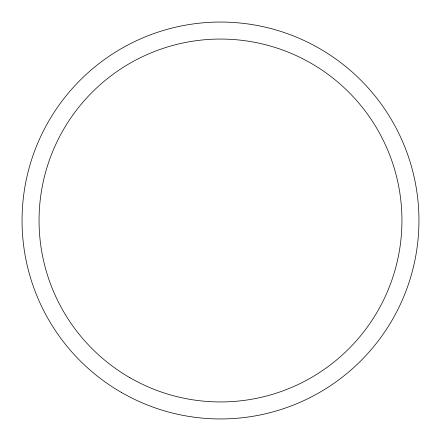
<?xml version="1.0" encoding="UTF-8"?>
<svg xmlns="http://www.w3.org/2000/svg" width="441" height="441" viewBox="0 0 441 441"><rect width="100%" height="100%" fill="white"/><g stroke="black" fill="none" stroke-linecap="round" stroke-linejoin="round"><path stroke-width="0.66" d="M121.275 392.363A198.45 198.45 0 0 0 418.95 220.5A198.45 198.45 0 0 0 121.275 48.637A198.45 198.45 0 0 0 121.275 392.363M129.781 377.634A181.438 181.438 0 0 0 401.938 220.5A181.438 181.438 0 0 0 129.781 63.366A181.438 181.438 0 0 0 129.781 377.634"/></g></svg>
